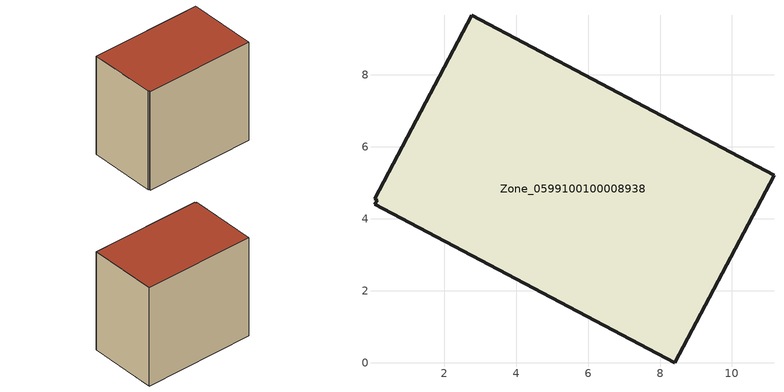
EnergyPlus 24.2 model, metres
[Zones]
Zone_0599100100008938
 floor ground (C_G): 2.76,9.66 11.17,5.21 8.4,0 0.07,4.41 0.14,4.51 0.06,4.56 z0
 wall outside (C_F): 8.4,0 11.17,5.21 2.76,9.66 0.06,4.56 0.14,4.51 0.07,4.41 8.4,0 z0:8.76
 roof outside (C_R): 11.17,5.21 2.76,9.66 0.06,4.56 0.14,4.51 0.07,4.41 8.4,0 z8.76
[BUILDING]
Pand.0599100100008938: North Axis=0; Terrain=City; Loads Convergence Tolerance Value=0.04; Temperature Convergence Tolerance Value=0.4; Solar Distribution=FullExterior; Maximum Number of Warmup Days=25; Minimum Number of Warmup Days=1
[Site:Location]
Rotterdam.The.Hague.AP_ZH_NLD Design_Conditions: Latitude=51.96; Longitude=4.45; Time Zone=1; Elevation=-4.5
[SITE:GROUNDTEMPERATURE:BUILDINGSURFACE]
18, 18, 18, 18, 18, 18, 18, 18, 18, 18, 18, 18
[MATERIAL] Thermal Absorptance=0.9; Solar Absorptance=0.7; Visible Absorptance=0.7
Name | Roughness | Thickness | Conductivity | Density | Specific Heat
G.TC.2006-2014 | MediumSmooth | 0.15 | 0.06 | 540 | 1210
F.TC.2006-2014 | Rough | 0.3 | 0.12 | 1920 | 840
R.TC.2006-2014 | MediumRough | 0.2 | 0.08 | 1500 | 1000
[CONSTRUCTION]
C_G: G.TC.2006-2014
C_F: F.TC.2006-2014
C_R: R.TC.2006-2014
[ZONE]
Zone_0599100100008938: Type=1; Multiplier=1; Ceiling Height=Autocalculate; Volume=Autocalculate; Floor Area=autocalculate; Part of Total Floor Area=Yes
[ZONEINFILTRATION:DESIGNFLOWRATE]
Infil_Zone_0599100100008938: Zone or ZoneList or Space or SpaceList=Zone_0599100100008938; Schedule=AlwaysOn; Design Flow Rate Calculation Method=Flow/Area; Flow Rate per Floor Area=0.0015; Constant Term Coefficient=1; Temperature Term Coefficient=0; Velocity Term Coefficient=0; Velocity Squared Term Coefficient=0
[HVACTEMPLATE:ZONE:IDEALLOADSAIRSYSTEM]
Zone_0599100100008938: Maximum Heating Supply Air Temperature=50; Minimum Cooling Supply Air Temperature=13; Maximum Heating Supply Air Humidity Ratio=0.0156; Minimum Cooling Supply Air Humidity Ratio=0.0077; Heating Limit=NoLimit; Cooling Limit=NoLimit; Dehumidification Control Type=ConstantSensibleHeatRatio; Cooling Sensible Heat Ratio=0.7; Dehumidification Setpoint=60; Humidification Control Type=None; Humidification Setpoint=30; Outdoor Air Method=None; Outdoor Air Flow Rate per Person=0.00944; Outdoor Air Flow Rate per Zone Floor Area=0; Outdoor Air Flow Rate per Zone=0; Demand Controlled Ventilation Type=None; Outdoor Air Economizer Type=NoEconomizer; Heat Recovery Type=None; Sensible Heat Recovery Effectiveness=0.7; Latent Heat Recovery Effectiveness=0.65
[ZONECONTROL:THERMOSTAT]
ThermostatControl_Zone_0599100100008938: Zone or ZoneList=Zone_0599100100008938; Control Type Schedule=DualSetpointControlType; Control 1=Thermostat_Zone_0599100100008938; Temperature Difference Between Cutout And Setpoint=0
[THERMOSTATSETPOINT:DUALSETPOINT]
Thermostat_Zone_0599100100008938: Heating Setpoint Temperature Schedule=HeatingSetpoint_Zone_0599100100008938; Cooling Setpoint Temperature Schedule=CoolingSetpoint_Zone_0599100100008938
[SCHEDULE:COMPACT]
HeatingSetpoint_Zone_0599100100008938: Through: 12/31, For: AllDays, Until: 24:00, 21
CoolingSetpoint_Zone_0599100100008938: Through: 12/31, For: AllDays, Until: 24:00, 24
DualSetpointControlType: Through: 12/31, For: AllDays, Until: 24:00, 4
AlwaysOn: Through: 12/31, For: AllDays, Until: 24:00, 1
